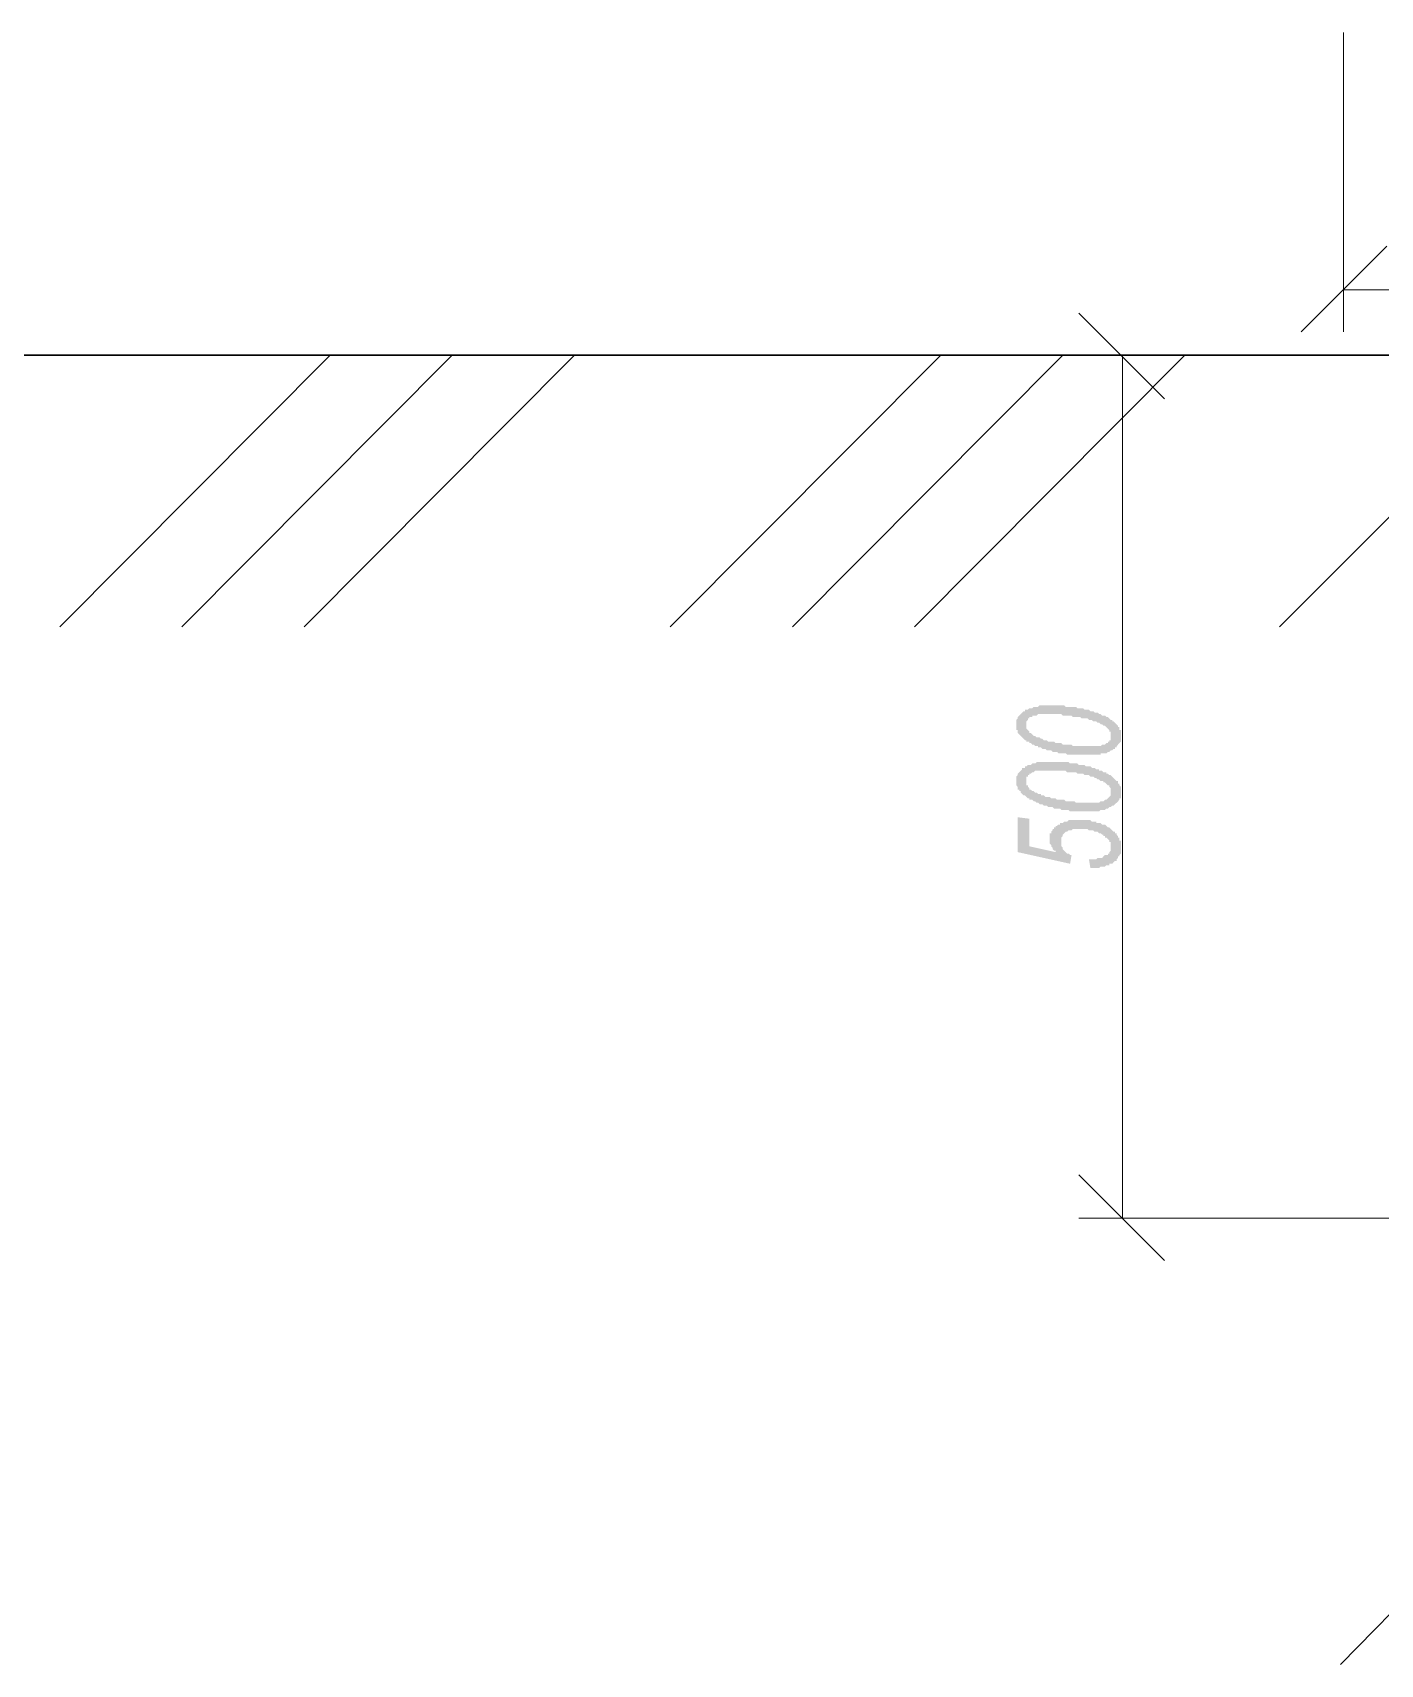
# Model space of a CAD drawing. Header units: millimetres. Extents: x 1372 to 666090, y 1285 to 31551.
# Drawn here: x 605576 to 609443, y 19311 to 23996 of the extents above; entities that cross this region are included whole.
import ezdxf

# ---------------------------------------------------------------- set-up
doc = ezdxf.new("R2010")
doc.units = ezdxf.units.MM
doc.layers.add('PDF _0', color=7, linetype='Continuous')
doc.layers.add('PDF _2D - Общий_Ном._пера__2', color=9, linetype='Continuous', true_color=0x808080)
doc.layers.add('PDF _Аннотация - Общий_Ном._пера__101', color=7, linetype='Continuous', true_color=0x989898)

msp = doc.modelspace()

# ---------------------------------------------------------------- hatches: boundary and pattern name
at = {"layer": 'PDF _0', "transparency": 33554559}
h = msp.add_hatch(color=256, dxfattribs=at)
h.paths.add_polyline_path([(608598.9, 21922.4), (608594.7, 21922.4), (608590.5, 21922.4), (608586.4, 21922.4), (608582.2, 21922.4), (608578, 21922.4), (608573.9, 21922.4), (608569.7, 21922.4), (608565.5, 21922.4), (608561.3, 21922.4), (608557.2, 21922.4), (608553, 21922.4), (608548.8, 21922.4), (608544.7, 21922.4), (608540.5, 21926.6), (608536.3, 21926.6), (608532.1, 21926.6), (608528, 21926.6), (608523.8, 21926.6), (608519.6, 21926.6), (608515.5, 21930.7), (608511.3, 21930.7), (608507.1, 21930.7), (608502.9, 21930.7), (608498.8, 21934.9), (608494.6, 21934.9), (608490.4, 21934.9), (608486.3, 21934.9), (608482.1, 21939.1), (608477.9, 21939.1), (608477.9, 21939.1), (608473.7, 21939.1), (608469.6, 21943.3), (608465.4, 21943.3), (608461.2, 21943.3), (608461.2, 21947.4), (608461.2, 21947.4), (608457.1, 21947.4), (608452.9, 21947.4), (608448.7, 21951.6), (608444.5, 21951.6), (608440.4, 21955.8), (608436.2, 21955.8), (608436.2, 21959.9), (608432, 21959.9), (608427.9, 21959.9), (608427.9, 21964.1), (608423.7, 21964.1), (608423.7, 21964.1), (608419.5, 21968.3), (608415.3, 21972.5), (608415.3, 21972.5), (608411.2, 21976.6), (608411.2, 21976.6), (608407, 21980.8), (608407, 21980.8), (608402.8, 21985), (608402.8, 21985), (608402.8, 21989.1), (608402.8, 21993.3), (608398.7, 21993.3), (608398.7, 21997.5), (608398.7, 22001.7), (608398.7, 22001.7), (608398.7, 22005.8), (608398.7, 22010), (608398.7, 22010), (608398.7, 22014.2), (608398.7, 22018.3), (608398.7, 22018.3), (608398.7, 22022.5), (608402.8, 22026.7), (608402.8, 22026.7), (608402.8, 22030.8), (608407, 22035), (608407, 22035), (608411.2, 22039.2), (608411.2, 22039.2), (608415.3, 22043.4), (608415.3, 22043.4), (608419.5, 22047.5), (608423.7, 22047.5), (608423.7, 22051.7), (608427.9, 22051.7), (608432, 22051.7), (608436.2, 22055.9), (608436.2, 22055.9), (608440.4, 22055.9), (608444.5, 22055.9), (608448.7, 22060), (608452.9, 22060), (608452.9, 22060), (608457.1, 22060), (608461.2, 22060), (608465.4, 22064.2), (608469.6, 22064.2), (608473.7, 22064.2), (608482.1, 22064.2), (608486.3, 22064.2), (608490.4, 22064.2), (608494.6, 22064.2), (608494.6, 22064.2), (608498.8, 22064.2), (608502.9, 22064.2), (608507.1, 22064.2), (608511.3, 22064.2), (608515.5, 22064.2), (608519.6, 22064.2), (608523.8, 22064.2), (608528, 22064.2), (608532.1, 22064.2), (608536.3, 22064.2), (608540.5, 22060), (608544.7, 22060), (608548.8, 22060), (608553, 22060), (608557.2, 22060), (608561.3, 22060), (608565.5, 22060), (608569.7, 22060), (608573.9, 22055.9), (608578, 22055.9), (608582.2, 22055.9), (608586.4, 22055.9), (608590.5, 22055.9), (608594.7, 22051.7), (608594.7, 22051.7), (608598.9, 22051.7), (608603.1, 22051.7), (608607.2, 22051.7), (608611.4, 22047.5), (608615.6, 22047.5), (608619.7, 22047.5), (608623.9, 22043.4), (608628.1, 22043.4), (608632.3, 22043.4), (608636.4, 22039.2), (608636.4, 22039.2), (608640.6, 22039.2), (608644.8, 22035), (608648.9, 22035), (608653.1, 22035), (608657.3, 22030.8), (608657.3, 22030.8), (608661.5, 22030.8), (608665.6, 22026.7), (608665.6, 22026.7), (608669.8, 22022.5), (608674, 22022.5), (608674, 22018.3), (608678.1, 22018.3), (608678.1, 22018.3), (608682.3, 22014.2), (608682.3, 22014.2), (608686.5, 22010), (608690.7, 22005.8), (608690.7, 22005.8), (608690.7, 22001.7), (608694.8, 22001.7), (608694.8, 21997.5), (608694.8, 21993.3), (608699, 21993.3), (608699, 21989.1), (608699, 21985), (608699, 21985), (608699, 21980.8), (608699, 21976.6), (608699, 21976.6), (608699, 21972.5), (608699, 21972.5), (608699, 21968.3), (608699, 21964.1), (608699, 21964.1), (608699, 21959.9), (608694.8, 21955.8), (608694.8, 21955.8), (608690.7, 21951.6), (608690.7, 21951.6), (608686.5, 21947.4), (608686.5, 21943.3), (608682.3, 21943.3), (608682.3, 21939.1), (608678.1, 21939.1), (608674, 21934.9), (608669.8, 21934.9), (608669.8, 21934.9), (608665.6, 21930.7), (608661.5, 21930.7), (608661.5, 21930.7), (608657.3, 21926.6), (608653.1, 21926.6), (608648.9, 21926.6), (608644.8, 21926.6), (608640.6, 21926.6), (608640.6, 21922.4), (608636.4, 21922.4), (608632.3, 21922.4), (608628.1, 21922.4), (608623.9, 21922.4), (608615.6, 21922.4), (608611.4, 21922.4), (608607.2, 21922.4), (608603.1, 21922.4), (608598.9, 21922.4), (608598.9, 21922.4)], flags=0)
h.paths.add_polyline_path([(608607.2, 21947.4), (608611.4, 21947.4), (608615.6, 21947.4), (608619.7, 21947.4), (608628.1, 21947.4), (608632.3, 21947.4), (608632.3, 21947.4), (608636.4, 21947.4), (608640.6, 21947.4), (608644.8, 21951.6), (608648.9, 21951.6), (608648.9, 21951.6), (608653.1, 21951.6), (608657.3, 21955.8), (608661.5, 21955.8), (608661.5, 21959.9), (608665.6, 21959.9), (608665.6, 21964.1), (608669.8, 21964.1), (608669.8, 21968.3), (608669.8, 21972.5), (608669.8, 21972.5), (608669.8, 21976.6), (608669.8, 21976.6), (608669.8, 21980.8), (608669.8, 21980.8), (608669.8, 21985), (608669.8, 21989.1), (608665.6, 21989.1), (608665.6, 21993.3), (608665.6, 21993.3), (608661.5, 21997.5), (608657.3, 22001.7), (608657.3, 22001.7), (608653.1, 22005.8), (608653.1, 22005.8), (608648.9, 22005.8), (608648.9, 22005.8), (608644.8, 22010), (608640.6, 22010), (608636.4, 22014.2), (608636.4, 22014.2), (608632.3, 22014.2), (608628.1, 22018.3), (608623.9, 22018.3), (608623.9, 22018.3), (608619.7, 22018.3), (608615.6, 22022.5), (608611.4, 22022.5), (608607.2, 22022.5), (608603.1, 22026.7), (608598.9, 22026.7), (608594.7, 22026.7), (608590.5, 22026.7), (608586.4, 22026.7), (608582.2, 22030.8), (608578, 22030.8), (608573.9, 22030.8), (608569.7, 22030.8), (608561.3, 22030.8), (608557.2, 22035), (608553, 22035), (608548.8, 22035), (608544.7, 22035), (608540.5, 22035), (608536.3, 22035), (608532.1, 22035), (608528, 22039.2), (608523.8, 22039.2), (608519.6, 22039.2), (608515.5, 22039.2), (608511.3, 22039.2), (608507.1, 22039.2), (608502.9, 22039.2), (608498.8, 22039.2), (608498.8, 22039.2), (608494.6, 22039.2), (608490.4, 22039.2), (608486.3, 22039.2), (608482.1, 22039.2), (608477.9, 22039.2), (608473.7, 22039.2), (608469.6, 22039.2), (608465.4, 22039.2), (608461.2, 22039.2), (608457.1, 22035), (608452.9, 22035), (608448.7, 22035), (608444.5, 22035), (608444.5, 22030.8), (608440.4, 22030.8), (608436.2, 22030.8), (608436.2, 22026.7), (608432, 22026.7), (608432, 22022.5), (608427.9, 22018.3), (608427.9, 22018.3), (608427.9, 22014.2), (608427.9, 22010), (608427.9, 22010), (608427.9, 22010), (608427.9, 22005.8), (608427.9, 22001.7), (608427.9, 22001.7), (608427.9, 21997.5), (608432, 21993.3), (608432, 21993.3), (608436.2, 21989.1), (608436.2, 21989.1), (608436.2, 21985), (608440.4, 21985), (608444.5, 21980.8), (608444.5, 21980.8), (608448.7, 21976.6), (608452.9, 21976.6), (608457.1, 21972.5), (608461.2, 21972.5), (608461.2, 21972.5), (608465.4, 21972.5), (608469.6, 21968.3), (608469.6, 21968.3), (608473.7, 21968.3), (608477.9, 21964.1), (608482.1, 21964.1), (608486.3, 21964.1), (608486.3, 21964.1), (608490.4, 21959.9), (608494.6, 21959.9), (608498.8, 21959.9), (608502.9, 21959.9), (608507.1, 21959.9), (608511.3, 21955.8), (608515.5, 21955.8), (608523.8, 21955.8), (608528, 21955.8), (608532.1, 21951.6), (608536.3, 21951.6), (608540.5, 21951.6), (608548.8, 21951.6), (608553, 21951.6), (608557.2, 21951.6), (608561.3, 21947.4), (608565.5, 21947.4), (608569.7, 21947.4), (608573.9, 21947.4), (608578, 21947.4), (608582.2, 21947.4), (608586.4, 21947.4), (608590.5, 21947.4), (608594.7, 21947.4), (608594.7, 21947.4), (608598.9, 21947.4), (608603.1, 21947.4), (608607.2, 21947.4), (608607.2, 21947.4)], flags=0)
h = msp.add_hatch(color=256, dxfattribs=at)
h.paths.add_polyline_path([(608598.9, 21759.7), (608594.7, 21759.7), (608590.5, 21759.7), (608586.4, 21759.7), (608582.2, 21759.7), (608578, 21759.7), (608573.9, 21759.7), (608569.7, 21759.7), (608565.5, 21759.7), (608561.3, 21759.7), (608557.2, 21759.7), (608553, 21759.7), (608548.8, 21763.9), (608544.7, 21763.9), (608540.5, 21763.9), (608536.3, 21763.9), (608532.1, 21763.9), (608528, 21763.9), (608523.8, 21768.1), (608519.6, 21768.1), (608515.5, 21768.1), (608511.3, 21768.1), (608507.1, 21768.1), (608502.9, 21772.2), (608498.8, 21772.2), (608494.6, 21772.2), (608490.4, 21772.2), (608486.3, 21776.4), (608482.1, 21776.4), (608477.9, 21776.4), (608477.9, 21776.4), (608473.7, 21780.6), (608469.6, 21780.6), (608465.4, 21780.6), (608461.2, 21784.7), (608461.2, 21784.7), (608461.2, 21784.7), (608457.1, 21784.7), (608452.9, 21788.9), (608448.7, 21788.9), (608444.5, 21793.1), (608440.4, 21793.1), (608436.2, 21793.1), (608436.2, 21797.3), (608432, 21797.3), (608427.9, 21801.4), (608427.9, 21801.4), (608423.7, 21805.6), (608423.7, 21805.6), (608419.5, 21805.6), (608415.3, 21809.8), (608415.3, 21809.8), (608411.2, 21813.9), (608411.2, 21818.1), (608407, 21818.1), (608407, 21822.3), (608402.8, 21822.3), (608402.8, 21826.5), (608402.8, 21826.5), (608402.8, 21830.6), (608398.7, 21834.8), (608398.7, 21834.8), (608398.7, 21839), (608398.7, 21843.1), (608398.7, 21843.1), (608398.7, 21847.3), (608398.7, 21851.5), (608398.7, 21851.5), (608398.7, 21855.7), (608398.7, 21859.8), (608398.7, 21859.8), (608402.8, 21864), (608402.8, 21868.2), (608402.8, 21868.2), (608407, 21872.3), (608407, 21872.3), (608411.2, 21876.5), (608411.2, 21876.5), (608415.3, 21880.7), (608415.3, 21884.9), (608419.5, 21884.9), (608423.7, 21884.9), (608423.7, 21889), (608427.9, 21889), (608432, 21893.2), (608436.2, 21893.2), (608436.2, 21893.2), (608440.4, 21893.2), (608444.5, 21897.4), (608448.7, 21897.4), (608452.9, 21897.4), (608452.9, 21897.4), (608457.1, 21901.5), (608461.2, 21901.5), (608465.4, 21901.5), (608469.6, 21901.5), (608473.7, 21901.5), (608482.1, 21901.5), (608486.3, 21901.5), (608490.4, 21901.5), (608494.6, 21901.5), (608494.6, 21901.5), (608498.8, 21901.5), (608502.9, 21901.5), (608507.1, 21901.5), (608511.3, 21901.5), (608515.5, 21901.5), (608519.6, 21901.5), (608523.8, 21901.5), (608528, 21901.5), (608532.1, 21901.5), (608536.3, 21901.5), (608540.5, 21901.5), (608544.7, 21901.5), (608548.8, 21901.5), (608553, 21897.4), (608557.2, 21897.4), (608561.3, 21897.4), (608565.5, 21897.4), (608569.7, 21897.4), (608573.9, 21897.4), (608578, 21893.2), (608582.2, 21893.2), (608586.4, 21893.2), (608590.5, 21893.2), (608594.7, 21893.2), (608594.7, 21893.2), (608598.9, 21889), (608603.1, 21889), (608607.2, 21889), (608611.4, 21889), (608615.6, 21884.9), (608619.7, 21884.9), (608623.9, 21884.9), (608628.1, 21880.7), (608632.3, 21880.7), (608636.4, 21880.7), (608636.4, 21876.5), (608640.6, 21876.5), (608644.8, 21876.5), (608648.9, 21872.3), (608653.1, 21872.3), (608657.3, 21872.3), (608657.3, 21868.2), (608661.5, 21868.2), (608665.6, 21864), (608665.6, 21864), (608669.8, 21864), (608674, 21859.8), (608674, 21859.8), (608678.1, 21855.7), (608678.1, 21855.7), (608682.3, 21851.5), (608682.3, 21851.5), (608686.5, 21847.3), (608690.7, 21847.3), (608690.7, 21843.1), (608690.7, 21839), (608694.8, 21839), (608694.8, 21834.8), (608694.8, 21834.8), (608699, 21830.6), (608699, 21826.5), (608699, 21826.5), (608699, 21822.3), (608699, 21818.1), (608699, 21818.1), (608699, 21813.9), (608699, 21809.8), (608699, 21809.8), (608699, 21805.6), (608699, 21801.4), (608699, 21801.4), (608699, 21797.3), (608694.8, 21797.3), (608694.8, 21793.1), (608690.7, 21788.9), (608690.7, 21788.9), (608686.5, 21784.7), (608686.5, 21784.7), (608682.3, 21780.6), (608682.3, 21780.6), (608678.1, 21776.4), (608674, 21776.4), (608669.8, 21772.2), (608669.8, 21772.2), (608665.6, 21772.2), (608661.5, 21768.1), (608661.5, 21768.1), (608657.3, 21768.1), (608653.1, 21763.9), (608648.9, 21763.9), (608644.8, 21763.9), (608640.6, 21763.9), (608640.6, 21763.9), (608636.4, 21759.7), (608632.3, 21759.7), (608628.1, 21759.7), (608623.9, 21759.7), (608615.6, 21759.7), (608611.4, 21759.7), (608607.2, 21759.7), (608603.1, 21759.7), (608598.9, 21759.7), (608598.9, 21759.7)], flags=0)
h.paths.add_polyline_path([(608607.2, 21784.7), (608611.4, 21784.7), (608615.6, 21784.7), (608619.7, 21784.7), (608628.1, 21784.7), (608632.3, 21784.7), (608632.3, 21784.7), (608636.4, 21784.7), (608640.6, 21788.9), (608644.8, 21788.9), (608648.9, 21788.9), (608648.9, 21788.9), (608653.1, 21793.1), (608657.3, 21793.1), (608661.5, 21797.3), (608661.5, 21797.3), (608665.6, 21801.4), (608665.6, 21801.4), (608669.8, 21805.6), (608669.8, 21805.6), (608669.8, 21809.8), (608669.8, 21813.9), (608669.8, 21813.9), (608669.8, 21813.9), (608669.8, 21818.1), (608669.8, 21822.3), (608669.8, 21822.3), (608669.8, 21826.5), (608665.6, 21830.6), (608665.6, 21830.6), (608665.6, 21834.8), (608661.5, 21834.8), (608657.3, 21839), (608657.3, 21839), (608653.1, 21843.1), (608653.1, 21843.1), (608648.9, 21843.1), (608648.9, 21847.3), (608644.8, 21847.3), (608640.6, 21847.3), (608636.4, 21851.5), (608636.4, 21851.5), (608632.3, 21851.5), (608628.1, 21855.7), (608623.9, 21855.7), (608623.9, 21855.7), (608619.7, 21859.8), (608615.6, 21859.8), (608611.4, 21859.8), (608607.2, 21864), (608603.1, 21864), (608598.9, 21864), (608594.7, 21864), (608590.5, 21868.2), (608586.4, 21868.2), (608582.2, 21868.2), (608578, 21868.2), (608573.9, 21868.2), (608569.7, 21872.3), (608561.3, 21872.3), (608557.2, 21872.3), (608553, 21872.3), (608548.8, 21872.3), (608544.7, 21872.3), (608540.5, 21876.5), (608536.3, 21876.5), (608532.1, 21876.5), (608528, 21876.5), (608523.8, 21876.5), (608519.6, 21876.5), (608515.5, 21876.5), (608511.3, 21876.5), (608507.1, 21876.5), (608502.9, 21876.5), (608498.8, 21876.5), (608498.8, 21876.5), (608494.6, 21876.5), (608490.4, 21876.5), (608486.3, 21876.5), (608482.1, 21876.5), (608477.9, 21876.5), (608473.7, 21876.5), (608469.6, 21876.5), (608465.4, 21876.5), (608461.2, 21876.5), (608457.1, 21876.5), (608452.9, 21876.5), (608448.7, 21872.3), (608444.5, 21872.3), (608444.5, 21872.3), (608440.4, 21868.2), (608436.2, 21868.2), (608436.2, 21864), (608432, 21864), (608432, 21859.8), (608427.9, 21859.8), (608427.9, 21855.7), (608427.9, 21851.5), (608427.9, 21851.5), (608427.9, 21847.3), (608427.9, 21847.3), (608427.9, 21843.1), (608427.9, 21843.1), (608427.9, 21839), (608427.9, 21834.8), (608432, 21834.8), (608432, 21830.6), (608436.2, 21826.5), (608436.2, 21826.5), (608436.2, 21822.3), (608440.4, 21822.3), (608444.5, 21818.1), (608444.5, 21818.1), (608448.7, 21818.1), (608452.9, 21813.9), (608457.1, 21813.9), (608461.2, 21809.8), (608461.2, 21809.8), (608465.4, 21809.8), (608469.6, 21809.8), (608469.6, 21805.6), (608473.7, 21805.6), (608477.9, 21805.6), (608482.1, 21801.4), (608486.3, 21801.4), (608486.3, 21801.4), (608490.4, 21801.4), (608494.6, 21801.4), (608498.8, 21797.3), (608502.9, 21797.3), (608507.1, 21797.3), (608511.3, 21797.3), (608515.5, 21793.1), (608523.8, 21793.1), (608528, 21793.1), (608532.1, 21793.1), (608536.3, 21793.1), (608540.5, 21788.9), (608548.8, 21788.9), (608553, 21788.9), (608557.2, 21788.9), (608561.3, 21788.9), (608565.5, 21788.9), (608569.7, 21784.7), (608573.9, 21784.7), (608578, 21784.7), (608582.2, 21784.7), (608586.4, 21784.7), (608590.5, 21784.7), (608594.7, 21784.7), (608594.7, 21784.7), (608598.9, 21784.7), (608603.1, 21784.7), (608607.2, 21784.7), (608607.2, 21784.7)], flags=0)
msp.add_hatch(color=256, dxfattribs=at).paths.add_polyline_path([(608611.4, 21597), (608607.2, 21622.1), (608611.4, 21622.1), (608615.6, 21622.1), (608615.6, 21622.1), (608619.7, 21622.1), (608623.9, 21622.1), (608628.1, 21622.1), (608632.3, 21626.2), (608636.4, 21626.2), (608640.6, 21626.2), (608644.8, 21626.2), (608648.9, 21630.4), (608648.9, 21630.4), (608653.1, 21634.6), (608657.3, 21634.6), (608661.5, 21634.6), (608661.5, 21638.7), (608665.6, 21638.7), (608665.6, 21642.9), (608669.8, 21647.1), (608669.8, 21647.1), (608669.8, 21651.3), (608669.8, 21655.4), (608669.8, 21655.4), (608669.8, 21659.6), (608669.8, 21659.6), (608669.8, 21663.8), (608669.8, 21663.8), (608669.8, 21667.9), (608669.8, 21672.1), (608665.6, 21672.1), (608665.6, 21676.3), (608661.5, 21680.5), (608661.5, 21680.5), (608661.5, 21680.5), (608657.3, 21684.6), (608653.1, 21684.6), (608653.1, 21688.8), (608648.9, 21688.8), (608648.9, 21693), (608644.8, 21693), (608640.6, 21697.1), (608636.4, 21697.1), (608632.3, 21701.3), (608628.1, 21701.3), (608623.9, 21701.3), (608623.9, 21701.3), (608619.7, 21705.5), (608615.6, 21705.5), (608615.6, 21705.5), (608611.4, 21705.5), (608607.2, 21705.5), (608603.1, 21709.7), (608598.9, 21709.7), (608594.7, 21709.7), (608590.5, 21709.7), (608586.4, 21709.7), (608582.2, 21709.7), (608582.2, 21709.7), (608578, 21709.7), (608573.9, 21709.7), (608569.7, 21709.7), (608565.5, 21709.7), (608561.3, 21709.7), (608557.2, 21705.5), (608553, 21705.5), (608548.8, 21705.5), (608544.7, 21701.3), (608544.7, 21701.3), (608540.5, 21701.3), (608536.3, 21697.1), (608536.3, 21697.1), (608532.1, 21693), (608532.1, 21693), (608532.1, 21688.8), (608528, 21684.6), (608528, 21684.6), (608528, 21680.5), (608528, 21676.3), (608528, 21676.3), (608528, 21672.1), (608528, 21667.9), (608528, 21667.9), (608528, 21663.8), (608528, 21659.6), (608528, 21659.6), (608532.1, 21655.4), (608532.1, 21651.3), (608532.1, 21651.3), (608536.3, 21647.1), (608536.3, 21647.1), (608540.5, 21642.9), (608540.5, 21642.9), (608544.7, 21638.7), (608548.8, 21638.7), (608553, 21634.6), (608553, 21634.6), (608557.2, 21634.6), (608553, 21609.5), (608402.8, 21642.9), (608402.8, 21743), (608436.2, 21738.9), (608436.2, 21659.6), (608511.3, 21642.9), (608511.3, 21647.1), (608507.1, 21647.1), (608502.9, 21651.3), (608502.9, 21655.4), (608502.9, 21655.4), (608498.8, 21659.6), (608498.8, 21659.6), (608498.8, 21663.8), (608498.8, 21663.8), (608494.6, 21667.9), (608494.6, 21672.1), (608494.6, 21672.1), (608494.6, 21676.3), (608494.6, 21680.5), (608494.6, 21680.5), (608494.6, 21684.6), (608494.6, 21688.8), (608494.6, 21688.8), (608494.6, 21693), (608494.6, 21697.1), (608498.8, 21697.1), (608498.8, 21701.3), (608498.8, 21701.3), (608502.9, 21705.5), (608502.9, 21709.7), (608507.1, 21709.7), (608507.1, 21713.8), (608511.3, 21713.8), (608511.3, 21718), (608515.5, 21718), (608515.5, 21718), (608519.6, 21722.2), (608523.8, 21722.2), (608523.8, 21726.3), (608528, 21726.3), (608532.1, 21726.3), (608536.3, 21730.5), (608536.3, 21730.5), (608540.5, 21730.5), (608544.7, 21730.5), (608548.8, 21734.7), (608553, 21734.7), (608557.2, 21734.7), (608561.3, 21734.7), (608565.5, 21734.7), (608569.7, 21734.7), (608573.9, 21734.7), (608578, 21734.7), (608582.2, 21734.7), (608586.4, 21734.7), (608590.5, 21734.7), (608594.7, 21734.7), (608598.9, 21734.7), (608603.1, 21734.7), (608607.2, 21734.7), (608611.4, 21734.7), (608615.6, 21730.5), (608619.7, 21730.5), (608623.9, 21730.5), (608628.1, 21730.5), (608628.1, 21726.3), (608632.3, 21726.3), (608636.4, 21726.3), (608640.6, 21726.3), (608644.8, 21722.2), (608648.9, 21722.2), (608653.1, 21722.2), (608657.3, 21718), (608657.3, 21718), (608661.5, 21713.8), (608665.6, 21713.8), (608669.8, 21709.7), (608669.8, 21709.7), (608674, 21705.5), (608674, 21705.5), (608678.1, 21701.3), (608682.3, 21701.3), (608682.3, 21697.1), (608686.5, 21697.1), (608686.5, 21693), (608690.7, 21688.8), (608690.7, 21688.8), (608690.7, 21684.6), (608694.8, 21684.6), (608694.8, 21680.5), (608694.8, 21676.3), (608699, 21676.3), (608699, 21672.1), (608699, 21667.9), (608699, 21667.9), (608699, 21663.8), (608699, 21659.6), (608699, 21659.6), (608699, 21655.4), (608699, 21651.3), (608699, 21651.3), (608699, 21647.1), (608699, 21642.9), (608699, 21642.9), (608699, 21638.7), (608694.8, 21634.6), (608694.8, 21634.6), (608694.8, 21630.4), (608690.7, 21630.4), (608690.7, 21626.2), (608690.7, 21626.2), (608686.5, 21622.1), (608686.5, 21617.9), (608682.3, 21617.9), (608678.1, 21613.7), (608678.1, 21613.7), (608674, 21609.5), (608669.8, 21609.5), (608665.6, 21609.5), (608665.6, 21605.4), (608661.5, 21605.4), (608657.3, 21605.4), (608653.1, 21601.2), (608648.9, 21601.2), (608644.8, 21601.2), (608640.6, 21601.2), (608636.4, 21597), (608632.3, 21597), (608628.1, 21597), (608623.9, 21597), (608619.7, 21597), (608619.7, 21597), (608615.6, 21597), (608611.4, 21597), (608611.4, 21597)])

# ---------------------------------------------------------------- linework, layer by layer
at = {"layer": 'PDF _0', "lineweight": 9}
for points in [[(609337.2, 23995.6), (609337.2, 23136.3)], [(609462.4, 23382.4), (609216.3, 23136.3)], [(609337.2, 23257.2), (610726.3, 23257.2)], [(608824.1, 22944.4), (608578, 23190.5)], [(608582.2, 23069.5), (608824.1, 23069.5)], [(608703.2, 20591.7), (608703.2, 23069.5)], [(608578, 20716.9), (608824.1, 20470.7)], [(611477.2, 20591.7), (608578, 20591.7)], [(609575, 19561.4), (609328.9, 19311.1)]]:
    msp.add_lwpolyline(points, dxfattribs=at)
at = {"layer": 'PDF _2D - Общий_Ном._пера__2', "lineweight": 20}
for points in [[(605653.9, 22289.5), (606429.8, 23069.5)], [(606004.3, 22289.5), (606780.2, 23069.5)], [(606354.7, 22289.5), (607130.6, 23069.5)], [(607405.9, 22289.5), (608181.8, 23069.5)], [(607756.3, 22289.5), (608532.1, 23069.5)], [(608106.7, 22289.5), (608882.5, 23069.5)], [(609153.7, 22289.5), (609666.8, 22802.6)]]:
    msp.add_lwpolyline(points, dxfattribs=at)
at = {"layer": 'PDF _Аннотация - Общий_Ном._пера__101', "lineweight": 30}
msp.add_lwpolyline([(604344.1, 23069.5), (610455.2, 23069.5)], dxfattribs=at)

doc.saveas('drawing.dxf')
